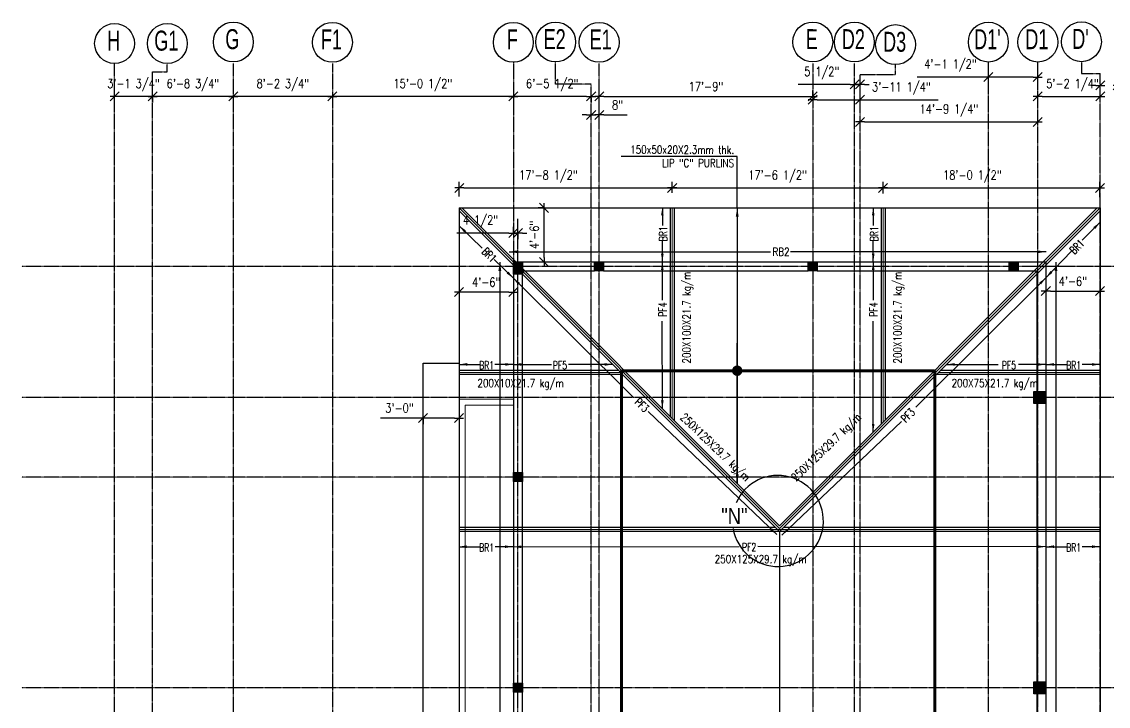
# Model space of a CAD drawing. Extents: x -95606 to 113309, y -42160 to -940.
# Drawn here: x 111126 to 112210, y -25866 to -25184 of the extents above; entities that cross this region are included whole.
import ezdxf
from ezdxf.enums import TextEntityAlignment as Align

# ---------------------------------------------------------------- set-up
doc = ezdxf.new("R2010")
doc.units = 0
doc.header["$LTSCALE"] = 0.02
doc.header["$MEASUREMENT"] = 0
doc.header["$PDMODE"] = 3
doc.header["$PDSIZE"] = -2
doc.linetypes.add('CENTER', pattern=[50.8, 31.75, -6.35, 6.35, -6.35])
doc.layers.get('0').update_dxf_attribs({"linetype": 'CONTINUOUS'})
doc.layers.get('DEFPOINTS').update_dxf_attribs({"linetype": 'CONTINUOUS'})
for name, color, linetype in [('A-2TEXT', 4, 'CONTINUOUS'), ('A-DIM', 1, 'CONTINUOUS'), ('BEAM TEX1', 3, 'CONTINUOUS'), ('COL 1', 5, 'CONTINUOUS'), ('DIM', 7, 'CONTINUOUS'), ('dimentions', 8, 'CONTINUOUS'), ('EXLINE', 33, 'CONTINUOUS'), ('GRID', 8, 'CENTER'), ('h', 3, 'CONTINUOUS'), ('S-SLB', 3, 'CONTINUOUS'), ('S-TXT', 2, 'CONTINUOUS'), ('TEX', 2, 'CONTINUOUS'), ('TEXT-2', 3, 'CONTINUOUS'), ('TEXT2', 3, 'CONTINUOUS')]:
    doc.layers.add(name, color=color, linetype=linetype)
for name, color, linetype, lineweight in [('GRID NAME', 31, 'CONTINUOUS', 30), ('HACH', 8, 'CONTINUOUS', 9), ('Hatch', 252, 'CONTINUOUS', 9), ('HATCH 2', 253, 'CONTINUOUS', 5), ('STAIR CASE', 152, 'CONTINUOUS', 20)]:
    doc.layers.add(name, color=color, linetype=linetype, lineweight=lineweight)
doc.styles.add('ROMANS', font='romans.shx', dxfattribs={"width": 0.8})
doc.styles.add('STYLE2', font='arial.ttf', dxfattribs={"width": 0.8})
doc.styles.add('style5', font='romans.shx', dxfattribs={"width": 0.7, "height": 8})
doc.styles.add('style6', font='romans.shx', dxfattribs={"height": 8})
doc.styles.add('T25-500', font='romans.shx', dxfattribs={"height": 125})
doc.styles.add('yy', font='romans.shx', dxfattribs={"width": 0.8, "height": 7.5})
doc.dimstyles.new('TEXT-18', dxfattribs={"dimtxt": 8, "dimasz": 9, "dimexe": 6, "dimexo": 6, "dimgap": 3.125, "dimtad": 1, "dimdec": 1, "dimrnd": 0.5, "dimzin": 1, "dimdsep": 46, "dimlunit": 4, "dimtxsty": 'style6', "dimblk": 'OBLIQUE', "dimcen": 72.09, "dimclrd": 1, "dimclre": 1, "dimclrt": 4, "dimadec": 0, "dimazin": 0, "dimtfac": 1, "dimtdec": 1, "dimtofl": 0, "dimtmove": 0, "dimatfit": 3, "dimfxl": 1, "dimfrac": 2, "dimtolj": 1, "dimtzin": 0, "dimlwd": -1, "dimarcsym": 0})
doc.dimstyles.new('TK96', dxfattribs={"dimscale": 96, "dimtxt": 0.09375, "dimasz": 0.046875, "dimexe": 0.0625, "dimexo": 0.015625, "dimgap": 0.046875, "dimtad": 1, "dimzin": 11, "dimdsep": 46, "dimlunit": 4, "dimtxsty": 'ROMANS', "dimblk1": 'TK1', "dimblk2": 'TK1', "dimsah": 1, "dimcen": 0.09375, "dimclrd": 1, "dimclre": 1, "dimclrt": 2, "dimadec": 0, "dimazin": 0, "dimtfac": 1, "dimtofl": 0, "dimtmove": 0, "dimatfit": 3, "dimldrblk": 'TK1', "dimfxl": 1, "dimfrac": 2, "dimtolj": 1, "dimtzin": 9, "dimarcsym": 0})

# ---------------------------------------------------------------- blocks, each defined once
blk = doc.blocks.new('GRID')
at = {"color": 1, "linetype": 'Continuous'}
blk.add_circle((0, 0), 19.9, dxfattribs=at)
at = {"layer": 'A-2TEXT', "linetype": 'Continuous', "style": 'STYLE2', "width": 0.65}
blk.add_attdef('A', text='', height=19.9, rotation=359.9735, dxfattribs=at).set_placement((-1, -7.1), align=Align.CENTER)
blk = doc.blocks.new('TK1')
at = {"color": 4, "linetype": 'Continuous'}
blk.add_line((-1, -1), (1, 1), dxfattribs=at)
at = {"color": 1, "linetype": 'ByBlock'}
blk.add_line((-1, 0), (1, 0), dxfattribs=at)
blk = doc.blocks.new('*D361')
at = {"layer": 'DEFPOINTS', "color": 0, "lineweight": -2, "transparency": 16777216}
for p in [(111218.7, -25258.5), (111218.7, -25258.5), (111256.6, -25258.5)]:
    blk.add_point(p, dxfattribs=at)
at = {"layer": 'dimentions', "color": 1, "linetype": 'Continuous', "lineweight": -2, "transparency": 16777216}
for p, q in [((111218.7, -25257), (111218.7, -25252.5)), ((111256.6, -25257), (111256.6, -25252.5)), ((111252.1, -25258.5), (111223.2, -25258.5))]:
    blk.add_line(p, q, dxfattribs=at)
at = {"layer": 'dimentions', "color": 1, "lineweight": -2, "transparency": 16777216, "xscale": 4.5, "yscale": 4.5, "zscale": 4.5, "rotation": 180}
blk.add_blockref('TK1', (111218.7, -25258.5), dxfattribs=at)
at = {"layer": 'dimentions', "color": 1, "lineweight": -2, "transparency": 16777216, "xscale": 4.5, "yscale": 4.5, "zscale": 4.5}
blk.add_blockref('TK1', (111256.6, -25258.5), dxfattribs=at)
at = {"layer": 'dimentions', "color": 2, "transparency": 16777216, "insert": (111237.6, -25247.2), "char_height": 9, "attachment_point": 5, "style": 'ROMANS'}
blk.add_mtext('\\A1;3\'-1 3/4"', dxfattribs=at)
blk = doc.blocks.new('*D362')
at = {"layer": 'DEFPOINTS', "color": 0, "lineweight": -2, "transparency": 16777216}
for p in [(111256.6, -25258.5), (111256.6, -25258.5), (111337.2, -25258.5)]:
    blk.add_point(p, dxfattribs=at)
at = {"layer": 'dimentions', "color": 1, "linetype": 'Continuous', "lineweight": -2, "transparency": 16777216}
for p, q in [((111256.6, -25260), (111256.6, -25264.5)), ((111332.7, -25258.5), (111261.1, -25258.5)), ((111337.2, -25260), (111337.2, -25264.5))]:
    blk.add_line(p, q, dxfattribs=at)
at = {"layer": 'dimentions', "color": 1, "lineweight": -2, "transparency": 16777216, "xscale": 4.5, "yscale": 4.5, "zscale": 4.5, "rotation": 180}
blk.add_blockref('TK1', (111256.6, -25258.5), dxfattribs=at)
at = {"layer": 'dimentions', "color": 1, "lineweight": -2, "transparency": 16777216, "xscale": 4.5, "yscale": 4.5, "zscale": 4.5}
blk.add_blockref('TK1', (111337.2, -25258.5), dxfattribs=at)
at = {"layer": 'dimentions', "color": 2, "transparency": 16777216, "insert": (111296.9, -25247.2), "char_height": 9, "attachment_point": 5, "style": 'ROMANS'}
blk.add_mtext('\\A1;6\'-8 3/4"', dxfattribs=at)
blk = doc.blocks.new('*D363')
at = {"layer": 'DEFPOINTS', "color": 0, "lineweight": -2, "transparency": 16777216}
for p in [(111337.2, -25258.5), (111337.2, -25258.5), (111436.1, -25258.5)]:
    blk.add_point(p, dxfattribs=at)
at = {"layer": 'dimentions', "color": 1, "linetype": 'Continuous', "lineweight": -2, "transparency": 16777216}
for p, q in [((111337.2, -25260), (111337.2, -25264.5)), ((111431.6, -25258.5), (111341.7, -25258.5)), ((111436.1, -25260), (111436.1, -25264.5))]:
    blk.add_line(p, q, dxfattribs=at)
at = {"layer": 'dimentions', "color": 1, "lineweight": -2, "transparency": 16777216, "xscale": 4.5, "yscale": 4.5, "zscale": 4.5, "rotation": 180}
blk.add_blockref('TK1', (111337.2, -25258.5), dxfattribs=at)
at = {"layer": 'dimentions', "color": 1, "lineweight": -2, "transparency": 16777216, "xscale": 4.5, "yscale": 4.5, "zscale": 4.5}
blk.add_blockref('TK1', (111436.1, -25258.5), dxfattribs=at)
at = {"layer": 'dimentions', "color": 2, "transparency": 16777216, "insert": (111386.6, -25247.2), "char_height": 9, "attachment_point": 5, "style": 'ROMANS'}
blk.add_mtext('\\A1;8\'-2 3/4"', dxfattribs=at)
blk = doc.blocks.new('*D364')
at = {"layer": 'DEFPOINTS', "color": 0, "lineweight": -2, "transparency": 16777216}
for p in [(111436.1, -25258.5), (111436.1, -25258.5), (111616.6, -25258.5)]:
    blk.add_point(p, dxfattribs=at)
at = {"layer": 'dimentions', "color": 1, "linetype": 'Continuous', "lineweight": -2, "transparency": 16777216}
for p, q in [((111436.1, -25260), (111436.1, -25264.5)), ((111612.1, -25258.5), (111440.6, -25258.5)), ((111616.6, -25260), (111616.6, -25264.5))]:
    blk.add_line(p, q, dxfattribs=at)
at = {"layer": 'dimentions', "color": 1, "lineweight": -2, "transparency": 16777216, "xscale": 4.5, "yscale": 4.5, "zscale": 4.5, "rotation": 180}
blk.add_blockref('TK1', (111436.1, -25258.5), dxfattribs=at)
at = {"layer": 'dimentions', "color": 1, "lineweight": -2, "transparency": 16777216, "xscale": 4.5, "yscale": 4.5, "zscale": 4.5}
blk.add_blockref('TK1', (111616.6, -25258.5), dxfattribs=at)
at = {"layer": 'dimentions', "color": 2, "transparency": 16777216, "insert": (111526.3, -25247.2), "char_height": 9, "attachment_point": 5, "style": 'ROMANS'}
blk.add_mtext('\\A1;15\'-0 1/2"', dxfattribs=at)
blk = doc.blocks.new('*D365')
at = {"layer": 'DEFPOINTS', "color": 0, "lineweight": -2, "transparency": 16777216}
for p in [(111616.6, -25258.5), (111616.6, -25258.5), (111694.2, -25258.5)]:
    blk.add_point(p, dxfattribs=at)
at = {"layer": 'dimentions', "color": 1, "linetype": 'Continuous', "lineweight": -2, "transparency": 16777216}
for p, q in [((111616.6, -25260), (111616.6, -25264.5)), ((111689.7, -25258.5), (111621.1, -25258.5)), ((111694.2, -25260), (111694.2, -25264.5))]:
    blk.add_line(p, q, dxfattribs=at)
at = {"layer": 'dimentions', "color": 1, "lineweight": -2, "transparency": 16777216, "xscale": 4.5, "yscale": 4.5, "zscale": 4.5, "rotation": 180}
blk.add_blockref('TK1', (111616.6, -25258.5), dxfattribs=at)
at = {"layer": 'dimentions', "color": 1, "lineweight": -2, "transparency": 16777216, "xscale": 4.5, "yscale": 4.5, "zscale": 4.5}
blk.add_blockref('TK1', (111694.2, -25258.5), dxfattribs=at)
at = {"layer": 'dimentions', "color": 2, "transparency": 16777216, "insert": (111655.4, -25247.2), "char_height": 9, "attachment_point": 5, "style": 'ROMANS'}
blk.add_mtext('\\A1;6\'-5 1/2"', dxfattribs=at)
blk = doc.blocks.new('*D366')
at = {"layer": 'DEFPOINTS', "color": 0, "lineweight": -2, "transparency": 16777216}
for p in [(111702.2, -25258.5), (111915.3, -25258.5), (111915.3, -25258.5)]:
    blk.add_point(p, dxfattribs=at)
at = {"layer": 'dimentions', "color": 1, "linetype": 'Continuous', "lineweight": -2, "transparency": 16777216}
for p, q in [((111702.2, -25257), (111702.2, -25252.5)), ((111915.3, -25257), (111915.3, -25252.5)), ((111706.7, -25258.5), (111910.8, -25258.5))]:
    blk.add_line(p, q, dxfattribs=at)
at = {"layer": 'dimentions', "color": 1, "lineweight": -2, "transparency": 16777216, "xscale": 4.5, "yscale": 4.5, "zscale": 4.5, "rotation": 180}
blk.add_blockref('TK1', (111702.2, -25258.5), dxfattribs=at)
at = {"layer": 'dimentions', "color": 1, "lineweight": -2, "transparency": 16777216, "xscale": 4.5, "yscale": 4.5, "zscale": 4.5}
blk.add_blockref('TK1', (111915.3, -25258.5), dxfattribs=at)
at = {"layer": 'dimentions', "color": 2, "transparency": 16777216, "insert": (111808.7, -25248.7), "char_height": 9, "attachment_point": 5, "style": 'ROMANS'}
blk.add_mtext('\\A1;17\'-9"', dxfattribs=at)
blk = doc.blocks.new('*D367')
at = {"layer": 'DEFPOINTS', "color": 0, "lineweight": -2, "transparency": 16777216}
for p in [(111915.3, -25261.8), (111962.5, -25261.8), (111962.5, -25261.8)]:
    blk.add_point(p, dxfattribs=at)
at = {"layer": 'dimentions', "color": 1, "linetype": 'Continuous', "lineweight": -2, "transparency": 16777216}
for p, q in [((111915.3, -25260.3), (111915.3, -25255.8)), ((111962.5, -25260.3), (111962.5, -25255.8)), ((111919.8, -25261.8), (111958, -25261.8)), ((111962.5, -25261.8), (112040.4, -25261.8))]:
    blk.add_line(p, q, dxfattribs=at)
at = {"layer": 'dimentions', "color": 1, "lineweight": -2, "transparency": 16777216, "xscale": 4.5, "yscale": 4.5, "zscale": 4.5, "rotation": 180}
blk.add_blockref('TK1', (111915.3, -25261.8), dxfattribs=at)
at = {"layer": 'dimentions', "color": 1, "lineweight": -2, "transparency": 16777216, "xscale": 4.5, "yscale": 4.5, "zscale": 4.5}
blk.add_blockref('TK1', (111962.5, -25261.8), dxfattribs=at)
at = {"layer": 'dimentions', "color": 2, "transparency": 16777216, "insert": (112003.7, -25250.5), "char_height": 9, "attachment_point": 5, "style": 'ROMANS'}
blk.add_mtext('\\A1;3\'-11 1/4"', dxfattribs=at)
blk = doc.blocks.new('*D368')
at = {"layer": 'DEFPOINTS', "color": 0, "lineweight": -2, "transparency": 16777216}
for p in [(111962.5, -25283.9), (112139.8, -25283.9), (112139.8, -25283.9)]:
    blk.add_point(p, dxfattribs=at)
at = {"layer": 'dimentions', "color": 1, "linetype": 'Continuous', "lineweight": -2, "transparency": 16777216}
for p, q in [((111962.5, -25282.4), (111962.5, -25277.9)), ((112139.8, -25282.4), (112139.8, -25277.9)), ((111967, -25283.9), (112135.3, -25283.9))]:
    blk.add_line(p, q, dxfattribs=at)
at = {"layer": 'dimentions', "color": 1, "lineweight": -2, "transparency": 16777216, "xscale": 4.5, "yscale": 4.5, "zscale": 4.5, "rotation": 180}
blk.add_blockref('TK1', (111962.5, -25283.9), dxfattribs=at)
at = {"layer": 'dimentions', "color": 1, "lineweight": -2, "transparency": 16777216, "xscale": 4.5, "yscale": 4.5, "zscale": 4.5}
blk.add_blockref('TK1', (112139.8, -25283.9), dxfattribs=at)
at = {"layer": 'dimentions', "color": 2, "transparency": 16777216, "insert": (112051.1, -25272.5), "char_height": 9, "attachment_point": 5, "style": 'ROMANS'}
blk.add_mtext('\\A1;14\'-9 1/4"', dxfattribs=at)
blk = doc.blocks.new('*D369')
at = {"layer": 'DEFPOINTS', "color": 0, "lineweight": -2, "transparency": 16777216}
for p in [(112139.8, -25258.5), (112202.1, -25258.5), (112202.1, -25258.5)]:
    blk.add_point(p, dxfattribs=at)
at = {"layer": 'dimentions', "color": 1, "linetype": 'Continuous', "lineweight": -2, "transparency": 16777216}
for p, q in [((112139.8, -25257), (112139.8, -25252.5)), ((112202.1, -25257), (112202.1, -25252.5)), ((112144.3, -25258.5), (112197.6, -25258.5))]:
    blk.add_line(p, q, dxfattribs=at)
at = {"layer": 'dimentions', "color": 1, "lineweight": -2, "transparency": 16777216, "xscale": 4.5, "yscale": 4.5, "zscale": 4.5, "rotation": 180}
blk.add_blockref('TK1', (112139.8, -25258.5), dxfattribs=at)
at = {"layer": 'dimentions', "color": 1, "lineweight": -2, "transparency": 16777216, "xscale": 4.5, "yscale": 4.5, "zscale": 4.5}
blk.add_blockref('TK1', (112202.1, -25258.5), dxfattribs=at)
at = {"layer": 'dimentions', "color": 2, "transparency": 16777216, "insert": (112174.4, -25247.2), "char_height": 9, "attachment_point": 5, "style": 'ROMANS'}
blk.add_mtext('\\A1;5\'-2 1/4"', dxfattribs=at)
blk = doc.blocks.new('*D370')
at = {"layer": 'DEFPOINTS', "color": 0, "lineweight": -2, "transparency": 16777216}
for p in [(112202.1, -25247.6), (112219.6, -25247.6), (112219.6, -25247.6)]:
    blk.add_point(p, dxfattribs=at)
at = {"layer": 'dimentions', "color": 1, "linetype": 'Continuous', "lineweight": -2, "transparency": 16777216}
for p, q in [((112202.1, -25246.1), (112202.1, -25241.6)), ((112219.6, -25246.1), (112219.6, -25241.6)), ((112197.6, -25247.6), (112193.1, -25247.6)), ((112224.1, -25247.6), (112294.1, -25247.6))]:
    blk.add_line(p, q, dxfattribs=at)
at = {"layer": 'dimentions', "color": 1, "lineweight": -2, "transparency": 16777216, "xscale": 4.5, "yscale": 4.5, "zscale": 4.5}
blk.add_blockref('TK1', (112202.1, -25247.6), dxfattribs=at)
at = {"layer": 'dimentions', "color": 1, "lineweight": -2, "transparency": 16777216, "xscale": 4.5, "yscale": 4.5, "zscale": 4.5, "rotation": 180}
blk.add_blockref('TK1', (112219.6, -25247.6), dxfattribs=at)
at = {"layer": 'dimentions', "color": 2, "transparency": 16777216, "insert": (112261.4, -25236.2), "char_height": 9, "attachment_point": 5, "style": 'ROMANS'}
blk.add_mtext('\\A1;1\'-5 1/2"', dxfattribs=at)
blk = doc.blocks.new('*D376')
at = {"layer": 'DEFPOINTS', "color": 0, "lineweight": -2, "transparency": 16777216}
for p in [(111957, -25254.8), (111962.5, -25246.5), (111962.5, -25254.8)]:
    blk.add_point(p, dxfattribs=at)
at = {"layer": 'dimentions', "color": 1, "linetype": 'Continuous', "lineweight": -2, "transparency": 16777216}
for p, q in [((111957, -25253.3), (111957, -25240.5)), ((111962.5, -25253.3), (111962.5, -25240.5)), ((111952.5, -25246.5), (111900.6, -25246.5)), ((111967, -25246.5), (111971.5, -25246.5))]:
    blk.add_line(p, q, dxfattribs=at)
at = {"layer": 'dimentions', "color": 1, "lineweight": -2, "transparency": 16777216, "xscale": 4.5, "yscale": 4.5, "zscale": 4.5}
blk.add_blockref('TK1', (111957, -25246.5), dxfattribs=at)
at = {"layer": 'dimentions', "color": 1, "lineweight": -2, "transparency": 16777216, "xscale": 4.5, "yscale": 4.5, "zscale": 4.5, "rotation": 180}
blk.add_blockref('TK1', (111962.5, -25246.5), dxfattribs=at)
at = {"layer": 'dimentions', "color": 2, "transparency": 16777216, "insert": (111924.3, -25235.2), "char_height": 9, "attachment_point": 5, "style": 'ROMANS'}
blk.add_mtext('\\A1;5 1/2"', dxfattribs=at)
blk = doc.blocks.new('*D382')
at = {"layer": 'DEFPOINTS', "color": 0, "lineweight": -2, "transparency": 16777216}
for p in [(112090.5, -25244.9), (112139.8, -25239.2), (112139.8, -25244.9)]:
    blk.add_point(p, dxfattribs=at)
at = {"layer": 'dimentions', "color": 1, "linetype": 'Continuous', "lineweight": -2, "transparency": 16777216}
for p, q in [((112090.5, -25243.4), (112090.5, -25233.2)), ((112139.8, -25243.4), (112139.8, -25233.2)), ((112090.5, -25239.2), (112019.4, -25239.2)), ((112135.3, -25239.2), (112095, -25239.2))]:
    blk.add_line(p, q, dxfattribs=at)
at = {"layer": 'dimentions', "color": 1, "lineweight": -2, "transparency": 16777216, "xscale": 4.5, "yscale": 4.5, "zscale": 4.5, "rotation": 180}
blk.add_blockref('TK1', (112090.5, -25239.2), dxfattribs=at)
at = {"layer": 'dimentions', "color": 1, "lineweight": -2, "transparency": 16777216, "xscale": 4.5, "yscale": 4.5, "zscale": 4.5}
blk.add_blockref('TK1', (112139.8, -25239.2), dxfattribs=at)
at = {"layer": 'dimentions', "color": 2, "transparency": 16777216, "insert": (112052.7, -25227.8), "char_height": 9, "attachment_point": 5, "style": 'ROMANS'}
blk.add_mtext('\\A1;4\'-1 1/2"', dxfattribs=at)
blk = doc.blocks.new('_Oblique')
at = {"color": 0, "linetype": 'ByBlock', "lineweight": -2}
blk.add_line((-0.5, -0.5), (0.5, 0.5), dxfattribs=at)
blk = doc.blocks.new('*D407')
at = {"layer": 'DEFPOINTS', "color": 0, "lineweight": -2, "transparency": 16777216}
for p in [(111775, -25349.8), (111562.6, -25359.8), (111775, -25356.2)]:
    blk.add_point(p, dxfattribs=at)
at = {"layer": 'S-TXT', "color": 1, "lineweight": -2, "transparency": 16777216}
for p, q in [((111562.6, -25358.3), (111562.6, -25343.8)), ((111567.1, -25349.8), (111770.5, -25349.8)), ((111775, -25354.7), (111775, -25343.8))]:
    blk.add_line(p, q, dxfattribs=at)
at = {"layer": 'S-TXT', "color": 1, "lineweight": -2, "transparency": 16777216, "xscale": 4.5, "yscale": 4.5, "zscale": 4.5, "rotation": 180}
blk.add_blockref('TK1', (111562.6, -25349.8), dxfattribs=at)
at = {"layer": 'S-TXT', "color": 1, "lineweight": -2, "transparency": 16777216, "xscale": 4.5, "yscale": 4.5, "zscale": 4.5}
blk.add_blockref('TK1', (111775, -25349.8), dxfattribs=at)
at = {"layer": 'S-TXT', "color": 2, "transparency": 16777216, "insert": (111651.6, -25338.4), "char_height": 9, "attachment_point": 5, "style": 'ROMANS'}
blk.add_mtext('\\A1;17\'-8 1/2"', dxfattribs=at)
blk = doc.blocks.new('*D408')
at = {"layer": 'DEFPOINTS', "color": 0, "lineweight": -2, "transparency": 16777216}
for p in [(111985.4, -25349.8), (111775, -25356.2), (111985.4, -25356.9)]:
    blk.add_point(p, dxfattribs=at)
at = {"layer": 'S-TXT', "color": 1, "lineweight": -2, "transparency": 16777216}
for p, q in [((111775, -25354.7), (111775, -25343.8)), ((111779.5, -25349.8), (111980.9, -25349.8)), ((111985.4, -25355.4), (111985.4, -25343.8))]:
    blk.add_line(p, q, dxfattribs=at)
at = {"layer": 'S-TXT', "color": 1, "lineweight": -2, "transparency": 16777216, "xscale": 4.5, "yscale": 4.5, "zscale": 4.5, "rotation": 180}
blk.add_blockref('TK1', (111775, -25349.8), dxfattribs=at)
at = {"layer": 'S-TXT', "color": 1, "lineweight": -2, "transparency": 16777216, "xscale": 4.5, "yscale": 4.5, "zscale": 4.5}
blk.add_blockref('TK1', (111985.4, -25349.8), dxfattribs=at)
at = {"layer": 'S-TXT', "color": 2, "transparency": 16777216, "insert": (111880.2, -25338.4), "char_height": 9, "attachment_point": 5, "style": 'ROMANS'}
blk.add_mtext('\\A1;17\'-6 1/2"', dxfattribs=at)
blk = doc.blocks.new('*D409')
at = {"layer": 'DEFPOINTS', "color": 0, "lineweight": -2, "transparency": 16777216}
for p in [(112201.8, -25349.8), (111985.4, -25356.9), (112201.8, -25360.5)]:
    blk.add_point(p, dxfattribs=at)
at = {"layer": 'S-TXT', "color": 1, "lineweight": -2, "transparency": 16777216}
for p, q in [((111985.4, -25355.4), (111985.4, -25343.8)), ((111989.9, -25349.8), (112197.3, -25349.8)), ((112201.8, -25359), (112201.8, -25343.8))]:
    blk.add_line(p, q, dxfattribs=at)
at = {"layer": 'S-TXT', "color": 1, "lineweight": -2, "transparency": 16777216, "xscale": 4.5, "yscale": 4.5, "zscale": 4.5, "rotation": 180}
blk.add_blockref('TK1', (111985.4, -25349.8), dxfattribs=at)
at = {"layer": 'S-TXT', "color": 1, "lineweight": -2, "transparency": 16777216, "xscale": 4.5, "yscale": 4.5, "zscale": 4.5}
blk.add_blockref('TK1', (112201.8, -25349.8), dxfattribs=at)
at = {"layer": 'S-TXT', "color": 2, "transparency": 16777216, "insert": (112074.5, -25338.4), "char_height": 9, "attachment_point": 5, "style": 'ROMANS'}
blk.add_mtext('\\A1;18\'-0 1/2"', dxfattribs=at)
blk = doc.blocks.new('*D410')
at = {"layer": 'DEFPOINTS', "color": 0, "lineweight": -2, "transparency": 16777216}
for p in [(111526.5, -25576.4), (111526.5, -25579.1), (111562.5, -25576.4)]:
    blk.add_point(p, dxfattribs=at)
at = {"layer": 'S-TXT', "color": 1, "lineweight": -2, "transparency": 16777216}
for p, q in [((111526.5, -25579.1), (111483.9, -25579.1)), ((111526.5, -25577.9), (111526.5, -25585.1)), ((111558, -25579.1), (111531, -25579.1)), ((111562.5, -25577.9), (111562.5, -25585.1))]:
    blk.add_line(p, q, dxfattribs=at)
at = {"layer": 'S-TXT', "color": 1, "lineweight": -2, "transparency": 16777216, "xscale": 4.5, "yscale": 4.5, "zscale": 4.5, "rotation": 180}
blk.add_blockref('TK1', (111526.5, -25579.1), dxfattribs=at)
at = {"layer": 'S-TXT', "color": 1, "lineweight": -2, "transparency": 16777216, "xscale": 4.5, "yscale": 4.5, "zscale": 4.5}
blk.add_blockref('TK1', (111562.5, -25579.1), dxfattribs=at)
at = {"layer": 'S-TXT', "color": 2, "transparency": 16777216, "insert": (111503, -25569.2), "char_height": 9, "attachment_point": 5, "style": 'ROMANS'}
blk.add_mtext('\\A1;3\'-0"', dxfattribs=at)
blk = doc.blocks.new('*D415')
at = {"layer": 'DEFPOINTS', "color": 0, "lineweight": -2, "transparency": 16777216}
for p in [(111647.3, -25369.6), (111647.3, -25369.6), (111647.3, -25423.6)]:
    blk.add_point(p, dxfattribs=at)
at = {"layer": 'S-TXT', "color": 1, "lineweight": -2, "transparency": 16777216}
for p, q in [((111647.3, -25369.6), (111641.3, -25369.6)), ((111647.3, -25419.1), (111647.3, -25374.1)), ((111647.3, -25423.6), (111641.3, -25423.6))]:
    blk.add_line(p, q, dxfattribs=at)
at = {"layer": 'S-TXT', "color": 1, "lineweight": -2, "transparency": 16777216, "xscale": 4.5, "yscale": 4.5, "zscale": 4.5}
for p, rotation in [((111647.3, -25369.6), 90), ((111647.3, -25423.6), 270)]:
    blk.add_blockref('TK1', p, dxfattribs=dict(at, rotation=rotation))
at = {"layer": 'S-TXT', "color": 2, "transparency": 16777216, "insert": (111637.5, -25396.6), "char_height": 9, "attachment_point": 5, "rotation": 90, "style": 'ROMANS'}
blk.add_mtext('\\A1;4\'-6"', dxfattribs=at)
blk = doc.blocks.new('*D416')
at = {"layer": 'DEFPOINTS', "color": 0, "lineweight": -2, "transparency": 16777216}
for p in [(111616.6, -25447.5), (111562.5, -25452.1), (111562.5, -25453.5)]:
    blk.add_point(p, dxfattribs=at)
at = {"layer": 'S-TXT', "color": 1, "lineweight": -2, "transparency": 16777216}
for p, q in [((111616.6, -25449), (111616.6, -25459.5)), ((111562.5, -25453.5), (111562.5, -25459.5)), ((111612.1, -25453.5), (111567, -25453.5))]:
    blk.add_line(p, q, dxfattribs=at)
at = {"layer": 'S-TXT', "color": 1, "lineweight": -2, "transparency": 16777216, "xscale": 4.5, "yscale": 4.5, "zscale": 4.5, "rotation": 180}
blk.add_blockref('TK1', (111562.5, -25453.5), dxfattribs=at)
at = {"layer": 'S-TXT', "color": 1, "lineweight": -2, "transparency": 16777216, "xscale": 4.5, "yscale": 4.5, "zscale": 4.5}
blk.add_blockref('TK1', (111616.6, -25453.5), dxfattribs=at)
at = {"layer": 'S-TXT', "color": 2, "transparency": 16777216, "insert": (111589.5, -25443.7), "char_height": 9, "attachment_point": 5, "style": 'ROMANS'}
blk.add_mtext('\\A1;4\'-6"', dxfattribs=at)
blk = doc.blocks.new('*D417')
at = {"layer": 'DEFPOINTS', "color": 0, "lineweight": -2, "transparency": 16777216}
for p in [(112147.8, -25446), (112201.8, -25446), (112201.8, -25452.6)]:
    blk.add_point(p, dxfattribs=at)
at = {"layer": 'S-TXT', "color": 1, "lineweight": -2, "transparency": 16777216}
for p, q in [((112147.8, -25447.5), (112147.8, -25458.6)), ((112201.8, -25447.5), (112201.8, -25458.6)), ((112152.3, -25452.6), (112197.3, -25452.6))]:
    blk.add_line(p, q, dxfattribs=at)
at = {"layer": 'S-TXT', "color": 1, "lineweight": -2, "transparency": 16777216, "xscale": 4.5, "yscale": 4.5, "zscale": 4.5, "rotation": 180}
blk.add_blockref('TK1', (112147.8, -25452.6), dxfattribs=at)
at = {"layer": 'S-TXT', "color": 1, "lineweight": -2, "transparency": 16777216, "xscale": 4.5, "yscale": 4.5, "zscale": 4.5}
blk.add_blockref('TK1', (112201.8, -25452.6), dxfattribs=at)
at = {"layer": 'S-TXT', "color": 2, "transparency": 16777216, "insert": (112174.8, -25442.8), "char_height": 9, "attachment_point": 5, "style": 'ROMANS'}
blk.add_mtext('\\A1;4\'-6"', dxfattribs=at)
blk = doc.blocks.new('*D418')
at = {"layer": 'DEFPOINTS', "color": 0, "lineweight": -2, "transparency": 16777216}
for p in [(111702.2, -25277), (111694.2, -25278.4), (111702.2, -25278.4)]:
    blk.add_point(p, dxfattribs=at)
at = {"layer": 'dimentions', "color": 1, "linetype": 'Continuous', "lineweight": -2, "transparency": 16777216}
for p, q in [((111689.7, -25277), (111685.2, -25277)), ((111694.2, -25276.9), (111694.2, -25271)), ((111702.2, -25276.9), (111702.2, -25271)), ((111706.7, -25277), (111730.1, -25277))]:
    blk.add_line(p, q, dxfattribs=at)
at = {"layer": 'dimentions', "color": 1, "lineweight": -2, "transparency": 16777216, "xscale": 4.5, "yscale": 4.5, "zscale": 4.5}
blk.add_blockref('TK1', (111694.2, -25277), dxfattribs=at)
at = {"layer": 'dimentions', "color": 1, "lineweight": -2, "transparency": 16777216, "xscale": 4.5, "yscale": 4.5, "zscale": 4.5, "rotation": 180}
blk.add_blockref('TK1', (111702.2, -25277), dxfattribs=at)
at = {"layer": 'dimentions', "color": 2, "transparency": 16777216, "insert": (111720.6, -25267.1), "char_height": 9, "attachment_point": 5, "style": 'ROMANS'}
blk.add_mtext('\\A1;8"', dxfattribs=at)
blk = doc.blocks.new('*D419')
at = {"layer": 'DEFPOINTS', "color": 0, "lineweight": -2, "transparency": 16777216}
for p in [(111616.6, -25394.7), (111616.6, -25394.7), (111621.1, -25394.7)]:
    blk.add_point(p, dxfattribs=at)
at = {"layer": 'S-TXT', "color": 1, "lineweight": -2, "transparency": 16777216}
for p, q in [((111612.1, -25394.7), (111560.2, -25394.7)), ((111616.6, -25394.7), (111616.6, -25388.7)), ((111621.1, -25394.7), (111621.1, -25400.7)), ((111625.6, -25394.7), (111630.1, -25394.7))]:
    blk.add_line(p, q, dxfattribs=at)
at = {"layer": 'S-TXT', "color": 1, "lineweight": -2, "transparency": 16777216, "xscale": 4.5, "yscale": 4.5, "zscale": 4.5}
blk.add_blockref('TK1', (111616.6, -25394.7), dxfattribs=at)
at = {"layer": 'S-TXT', "color": 1, "lineweight": -2, "transparency": 16777216, "xscale": 4.5, "yscale": 4.5, "zscale": 4.5, "rotation": 180}
blk.add_blockref('TK1', (111621.1, -25394.7), dxfattribs=at)
at = {"layer": 'S-TXT', "color": 2, "transparency": 16777216, "insert": (111583.9, -25383.3), "char_height": 9, "attachment_point": 5, "style": 'ROMANS'}
blk.add_mtext('\\A1;4 1/2"', dxfattribs=at)

msp = doc.modelspace()

# ---------------------------------------------------------------- hatches: boundary and pattern name
at = {"layer": 'Hatch'}
h = msp.add_hatch(color=254, dxfattribs=at)
h.set_gradient(color1=(192, 192, 192), color2=(192, 192, 192), tint=1)
h.paths.add_polyline_path([(111616.563, -25435.55), (111616.561, -25423.55), (111625.561, -25423.55), (111625.561, -25435.55)])
h = msp.add_hatch(color=254, dxfattribs=at)
h.set_gradient(color1=(192, 192, 192), color2=(192, 192, 192), tint=1)
h.paths.add_polyline_path([(111697.66, -25423.551), (111706.66, -25423.551), (111706.66, -25432.551), (111697.66, -25432.551)])
h = msp.add_hatch(color=254, dxfattribs=at)
h.set_gradient(color1=(192, 192, 192), color2=(192, 192, 192), tint=1)
h.paths.add_polyline_path([(111910.761, -25423.555), (111919.761, -25423.555), (111919.761, -25432.555), (111910.761, -25432.555)])
h = msp.add_hatch(color=254, dxfattribs=at)
h.set_gradient(color1=(192, 192, 192), color2=(192, 192, 192), tint=1)
h.paths.add_polyline_path([(112111.328, -25423.551), (112120.328, -25423.551), (112120.328, -25432.551), (112111.328, -25432.551)])
h = msp.add_hatch(color=254, dxfattribs=at)
h.set_gradient(color1=(192, 192, 192), color2=(192, 192, 192), tint=1)
h.paths.add_polyline_path([(112135.841, -25552.551), (112147.841, -25552.551), (112147.841, -25564.551), (112135.841, -25564.551)])
h = msp.add_hatch(color=254, dxfattribs=at)
h.set_gradient(color1=(192, 192, 192), color2=(192, 192, 192), tint=1)
h.paths.add_polyline_path([(111616.562, -25633.551), (111625.562, -25633.551), (111625.562, -25642.551), (111616.562, -25642.551)])
h = msp.add_hatch(color=254, dxfattribs=at)
h.set_gradient(color1=(192, 192, 192), color2=(192, 192, 192), tint=1)
h.paths.add_polyline_path([(111616.562, -25843.551), (111625.562, -25843.551), (111625.562, -25852.551), (111616.562, -25852.551)])
h = msp.add_hatch(color=254, dxfattribs=at)
h.set_gradient(color1=(192, 192, 192), color2=(192, 192, 192), tint=1)
h.paths.add_polyline_path([(112135.841, -25842.051), (112147.841, -25842.051), (112147.841, -25854.051), (112135.841, -25854.051)])

# ---------------------------------------------------------------- linework, layer by layer
at = {"layer": 'A-DIM', "color": 4, "ltscale": 2}
msp.add_arc((111880.523, -25681.695), 45.374, 189.588827, 156.526241, dxfattribs=at)
at = {"layer": 'BEAM TEX1', "color": 4, "const_width": 3}
for points in [[(111724.413, -25531.736), (111724.388, -27051.73)], [(111724.655, -25531.979), (111724.655, -25531.979), (112037, -25531.962)], [(111724.655, -25531.979), (111809.424, -25531.979), (112036.984, -25531.979)], [(112037.114, -25531.849), (112037.329, -27049.042)]]:
    msp.add_lwpolyline(points, dxfattribs=at)
at = {"layer": 'COL 1', "lineweight": 25}
for points in [[(111616.562, -25435.555), (111616.562, -25423.555), (111625.562, -25423.555), (111625.562, -25435.555), (111616.562, -25435.555)], [(111697.66, -25423.551), (111706.66, -25423.551), (111706.66, -25432.551), (111697.66, -25432.551), (111697.66, -25423.551)], [(111910.761, -25423.555), (111919.761, -25423.555), (111919.761, -25432.555), (111910.761, -25432.555), (111910.761, -25423.555)], [(112111.328, -25423.551), (112120.328, -25423.551), (112120.328, -25432.551), (112111.328, -25432.551), (112111.328, -25423.551)], [(111616.562, -25633.551), (111625.562, -25633.551), (111625.562, -25642.551), (111616.562, -25642.551), (111616.562, -25633.551)], [(111616.562, -25843.551), (111625.562, -25843.551), (111625.562, -25852.551), (111616.562, -25852.551), (111616.562, -25843.551)]]:
    msp.add_lwpolyline(points, dxfattribs=at)
at = {"layer": 'COL 1'}
for points in [[(112135.841, -25552.551), (112147.841, -25552.551), (112147.841, -25564.551), (112135.841, -25564.551), (112135.841, -25552.551)], [(112135.841, -25842.051), (112147.841, -25842.051), (112147.841, -25854.051), (112135.841, -25854.051), (112135.841, -25842.051)]]:
    msp.add_lwpolyline(points, dxfattribs=at)
at = {"layer": 'EXLINE'}
for p, q in [((111562.564, -25369.555), (111562.563, -26359.051)), ((111562.564, -25369.555), (112201.841, -25369.555)), ((112201.841, -25369.555), (112201.841, -27189.554)), ((111616.562, -25423.555), (112147.841, -25423.555)), ((111616.562, -25423.555), (111616.562, -27243.555)), ((112147.832, -25423.563), (112147.832, -27243.555)), ((111625.575, -27243.555), (111625.573, -25432.555)), ((111625.573, -25432.555), (111697.576, -25432.555)), ((111706.576, -25432.555), (111910.774, -25432.555)), ((111919.774, -25432.555), (112138.832, -25432.555)), ((112138.832, -25432.555), (112138.832, -27243.555)), ((111526.541, -26359.051), (111526.535, -25524.39)), ((111526.535, -25524.39), (111562.564, -25524.39)), ((111616.565, -25636.957), (111616.566, -25843.555)), ((111882.202, -25692.104), (111882.202, -26891.005))]:
    msp.add_line(p, q, dxfattribs=at)
at = {"layer": 'GRID'}
for p, q in [((111218.731, -28547.587), (111218.731, -25225.731)), ((111256.564, -28539.332), (111256.564, -25233.986)), ((111256.564, -25233.986), (111271.359, -25233.986)), ((111256.564, -25233.986), (111271.359, -25233.986)), ((111271.359, -25233.986), (111271.359, -25225.731)), ((111271.359, -25233.986), (111271.359, -25225.731)), ((111337.231, -28547.587), (111337.231, -25225.731)), ((111436.063, -25225.731), (111436.063, -28547.587)), ((111616.562, -25224.576), (111616.562, -28548.743)), ((111658.756, -25246.21), (111658.756, -25224.245)), ((111658.756, -25246.21), (111658.756, -25224.245)), ((111702.16, -28547.587), (111702.16, -25225.731)), ((111915.261, -25225.731), (111915.261, -28547.587)), ((111956.989, -28547.587), (111956.989, -25225.731)), ((111997.972, -25236.601), (111997.923, -25226.86)), ((111997.972, -25236.601), (111997.923, -25226.86)), ((112090.45, -28547.587), (112090.45, -25224.301)), ((112139.828, -28549.017), (112139.828, -25224.301)), ((112183.323, -25224.245), (112183.323, -25235.805)), ((111962.469, -28536.717), (111962.469, -25236.601)), ((111962.469, -25236.601), (111997.972, -25236.601)), ((111962.469, -25236.601), (111997.972, -25236.601)), ((112183.323, -25235.805), (112202.062, -25235.805)), ((112202.062, -28539.303), (112202.062, -25235.805)), ((111694.162, -25246.21), (111658.756, -25246.21)), ((111694.162, -25246.21), (111658.756, -25246.21)), ((111694.162, -28527.108), (111694.162, -25246.21)), ((111621.062, -26392.718), (111621.062, -25380.71)), ((113266.012, -25428.051), (111126.108, -25428.051)), ((113266.012, -25558.551), (111126.108, -25558.551)), ((113266.012, -25638.051), (111126.108, -25638.051)), ((113266.012, -25848.051), (111126.108, -25848.051))]:
    msp.add_line(p, q, dxfattribs=at)
at = {"layer": 'GRID NAME', "ltscale": 10, "const_width": 5.184}
msp.add_lwpolyline([(111842.481, -25531.973, 1), (111837.297, -25531.973, 1)], format="xyb", close=True, dxfattribs=at)
at = {"layer": 'h'}
for p, q in [((111562.564, -25372.465), (111882.202, -25692.104)), ((111565.31, -25369.555), (111882.202, -25686.447)), ((112199.095, -25369.555), (111882.202, -25686.447)), ((112201.841, -25372.465), (111882.202, -25692.104))]:
    msp.add_line(p, q, dxfattribs=at)
at = {"layer": 'HACH', "color": 0}
for p, q in [((111616.562, -25560.39), (111562.535, -25560.39)), ((111562.535, -25560.39), (111562.535, -26358.545)), ((111616.562, -25566.39), (111568.535, -25566.39)), ((111568.535, -25566.39), (111568.535, -26352.545))]:
    msp.add_line(p, q, dxfattribs=at)
at = {"layer": 'HATCH 2', "lineweight": 5}
for p, q in [((111882.202, -25689.193), (111562.564, -25369.555)), ((111774.968, -25369.555), (111774.968, -25579.245)), ((111882.202, -25689.193), (112201.841, -25369.555)), ((111985.405, -25369.555), (111985.405, -25583.245)), ((111723.936, -25533.837), (111562.564, -25533.837)), ((112201.841, -25533.837), (112040.469, -25533.837)), ((111882.201, -25690.104), (111562.535, -25690.104)), ((112201.855, -25690.104), (111882.208, -25690.104))]:
    msp.add_line(p, q, dxfattribs=at)
at = {"layer": 'S-SLB'}
for p, q in [((111772.968, -25369.555), (111772.968, -25577.245)), ((111776.968, -25369.555), (111776.968, -25581.213)), ((111983.405, -25369.555), (111983.405, -25585.245)), ((111987.405, -25369.555), (111987.405, -25581.245)), ((111721.936, -25531.837), (111562.564, -25531.837)), ((111725.936, -25535.837), (111562.564, -25535.837)), ((112201.841, -25535.837), (112038.469, -25535.837)), ((112201.841, -25531.837), (112042.469, -25531.837)), ((111878.202, -25688.104), (111562.535, -25688.104)), ((112201.855, -25688.104), (111886.202, -25688.104)), ((112201.855, -25692.104), (111562.535, -25692.104))]:
    msp.add_line(p, q, dxfattribs=at)
at = {"layer": 'STAIR CASE', "lineweight": 0}
for p, q in [((111625.575, -25538.551), (111625.565, -25538.551)), ((111625.575, -25548.551), (111625.565, -25548.551)), ((111625.575, -25558.551), (111625.565, -25558.551)), ((111625.575, -25568.551), (111625.565, -25568.551))]:
    msp.add_line(p, q, dxfattribs=at)
at = {"layer": 'TEX', "color": 1, "lineweight": -2}
for p, q in [((111839.917, -25318.367), (111724.124, -25318.367)), ((111839.917, -25369.555), (111839.917, -25318.367))]:
    msp.add_line(p, q, dxfattribs=at)

# ---------------------------------------------------------------- block references
at = {"layer": 'GRID'}
for p, values in [((111218.731, -25205.786), {'A': 'H'}), ((111218.731, -25205.786), {'A': 'H'}), ((111271.359, -25205.786), {'A': 'G1'}), ((111271.359, -25205.786), {'A': 'G1'}), ((111337.231, -25204.301), {'A': 'G'}), ((111337.231, -25204.301), {'A': 'G'}), ((111436.063, -25204.631), {'A': 'F1'}), ((111436.063, -25204.631), {'A': 'F1'}), ((111616.562, -25204.631), {'A': 'F'}), ((111616.562, -25204.631), {'A': 'F'}), ((111658.756, -25204.301), {'A': 'E2'}), ((111658.756, -25204.301), {'A': 'E2'}), ((111702.162, -25204.631), {'A': ' E1'}), ((111702.162, -25204.631), {'A': ' E1'}), ((111915.261, -25204.301), {'A': 'E'}), ((111915.261, -25204.301), {'A': 'E'}), ((111956.768, -25204.301), {'A': 'D2'}), ((111956.768, -25204.301), {'A': 'D2'}), ((111997.923, -25206.915), {'A': 'D3'}), ((111997.923, -25206.915), {'A': 'D3'}), ((112090.45, -25204.356), {'A': "D1'"}), ((112090.45, -25204.356), {'A': "D1'"}), ((112139.828, -25204.356), {'A': 'D1'}), ((112139.828, -25204.356), {'A': 'D1'}), ((112183.332, -25204.052), {'A': "D'"}), ((112183.332, -25204.052), {'A': "D'"})]:
    msp.add_blockref('GRID', p, dxfattribs=at).add_auto_attribs(values)

# ---------------------------------------------------------------- texts
at = {"layer": 'A-DIM', "color": 4, "ltscale": 2, "insert": (111823.97, -25684.92), "char_height": 16, "attachment_point": 7, "style": 'T25-500'}
msp.add_mtext('{\\fSwis721 Cn BT|b0|i0|c0|p34;"N"}', dxfattribs=at)
at = {"layer": 'BEAM TEX1', "insert": (111836.803, -25318.327), "char_height": 8, "attachment_point": 6, "rotation": 359.946828, "style": 'yy'}
msp.add_mtext('150x50x20X2.3mm thk.\\PLIP "C" PURLINS ', dxfattribs=at)
at = {"layer": 'TEXT-2', "char_height": 8, "width": 22.39817, "style": 'style5'}
for s, insert, attachment_point, rotation in [('\\A1;BR1', (111762.04, -25388.089), 3, 90), ('\\A1;BR1', (111972.476, -25388.089), 3, 90), ('\\A1;BR1', (112181.275, -25400.263), 3, 44.80854), ('\\A1;BR1', (111589.992, -25408.3), 1, 315), ('\\A1;PF4', (111761.528, -25463.961), 3, 90), ('\\A1;PF4', (111971.964, -25463.961), 3, 90), ('\\A1;PF3', (111736.948, -25564.103), 7, 315.404241), ('\\A1;PF3', (112018.069, -25574.43), 9, 44.595725)]:
    msp.add_mtext(s, dxfattribs=dict(at, insert=insert, attachment_point=attachment_point, rotation=rotation))
at = {"layer": 'TEXT-2', "char_height": 8, "style": 'ROMANS'}
for s, insert, attachment_point, rotation in [('200X100X21.7 kg/m', (111796.073, -25524.837), 7, 90), ('200X100X21.7 kg/m', (112006.51, -25524.837), 7, 90), ('250X125X29.7 kg/m', (111780.552, -25581.125), 7, 316.069602), ('250X125X29.7 kg/m', (111966.26, -25581.125), 9, 43.930398)]:
    msp.add_mtext_dynamic_manual_height_columns(s, width=2568.13945, gutter_width=12.5, heights=[0], dxfattribs=dict(at, insert=insert, attachment_point=attachment_point, rotation=rotation))
at = {"layer": 'TEXT-2', "char_height": 8, "width": 22.39817, "attachment_point": 3, "style": 'style5'}
for s, insert in [('\\A1;BR1', (111597.287, -25522.509)), ('\\A1;PF5', (111670.151, -25522.551)), ('\\A1;PF5', (112118.054, -25522.551)), ('\\A1;BR1', (112182.963, -25522.551)), ('\\A1;BR1', (111597.29, -25704.23)), ('\\A1;PF2', (111858.853, -25703.866)), ('\\A1;BR1', (112182.963, -25704.193))]:
    msp.add_mtext(s, dxfattribs=dict(at, insert=insert))
at = {"layer": 'TEXT-2', "char_height": 8, "style": 'ROMANS'}
for s, insert, attachment_point in [('200X10X21.7 kg/m', (111580.76, -25550.92), 7), ('200X75X21.7 kg/m', (112053.787, -25550.92), 7), ('250X125X29.7 kg/m', (111909.041, -25726.369), 9)]:
    msp.add_mtext_dynamic_manual_height_columns(s, width=2568.13945, gutter_width=12.5, heights=[0], dxfattribs=dict(at, insert=insert, attachment_point=attachment_point))
at = {"layer": 'TEXT2', "color": 3, "insert": (111882.042, -25409.411), "char_height": 8, "attachment_point": 2, "style": 'ROMANS'}
msp.add_mtext_dynamic_manual_height_columns('\\pi3.1065;RB2', width=563.89816, gutter_width=2500, heights=[0], dxfattribs=at)

# ---------------------------------------------------------------- dimensions: what is measured, and where the dimension line sits
at = {"layer": 'dimentions'}
for base, p1, p2, picture, middle in [((111962.469, -25246.534), (111956.989, -25254.822), (111962.469, -25254.779), '*D376', (111924.289, -25246.534)), ((112139.828, -25239.165), (112090.45, -25244.934), (112139.828, -25244.934), '*D382', (112052.65, -25239.165)), ((112219.57, -25247.575), (112202.062, -25247.575), (112219.57, -25247.575), '*D370', (112261.356, -25247.575)), ((111218.731, -25258.529), (111256.564, -25258.529), (111218.731, -25258.529), '*D361', (111237.647, -25258.529)), ((111256.564, -25258.529), (111337.231, -25258.529), (111256.564, -25258.529), '*D362', (111296.897, -25258.529)), ((111337.231, -25258.529), (111436.063, -25258.529), (111337.231, -25258.529), '*D363', (111386.647, -25258.529)), ((111436.063, -25258.529), (111616.562, -25258.529), (111436.063, -25258.529), '*D364', (111526.313, -25258.529)), ((111616.562, -25258.529), (111694.162, -25258.529), (111616.562, -25258.529), '*D365', (111655.362, -25258.529)), ((112202.062, -25258.529), (112139.828, -25258.529), (112202.062, -25258.529), '*D369', (112174.388, -25258.529))]:
    dim = msp.add_linear_dim(base=base, p1=p1, p2=p2, dimstyle='TK96', override={"dimfxl": 2}, dxfattribs=at)
    dim.commit()
    dim.dimension.update_dxf_attribs({"geometry": picture, "text_midpoint": middle, "dimtype": 160})
for base, p1, p2, picture, middle in [((111915.261, -25258.529), (111702.162, -25258.529), (111915.261, -25258.529), '*D366', (111808.712, -25248.671)), ((111962.469, -25261.829), (111915.261, -25261.829), (111962.469, -25261.829), '*D367', (112003.698, -25250.472)), ((111702.162, -25276.951), (111694.162, -25278.352), (111702.162, -25278.352), '*D418', (111720.634, -25267.094)), ((112139.828, -25283.856), (111962.469, -25283.856), (112139.828, -25283.856), '*D368', (112051.149, -25272.498))]:
    dim = msp.add_linear_dim(base=base, p1=p1, p2=p2, dimstyle='TK96', override={"dimfxl": 2}, dxfattribs=at)
    dim.commit()
    dim.dimension.update_dxf_attribs({"geometry": picture, "text_midpoint": middle})
at = {"layer": 'S-TXT'}
for base, p1, p2, picture, middle in [((111774.968, -25349.807), (111562.564, -25359.806), (111774.968, -25356.198), '*D407', (111651.572, -25349.807)), ((112201.841, -25349.807), (111985.405, -25356.888), (112201.841, -25360.505), '*D409', (112074.467, -25349.807))]:
    dim = msp.add_linear_dim(base=base, p1=p1, p2=p2, dimstyle='TK96', override={"dimfxl": 1.25, "dimfxlon": 1}, dxfattribs=at)
    dim.commit()
    dim.dimension.update_dxf_attribs({"geometry": picture, "text_midpoint": middle, "dimtype": 160})
for base, p1, p2, override, picture, middle in [((111985.405, -25349.807), (111774.968, -25356.198), (111985.405, -25356.888), {"dimfxl": 1.25, "dimfxlon": 1}, '*D408', (111880.187, -25338.45)), ((111616.562, -25394.667), (111621.062, -25394.667), (111616.562, -25394.667), {"dimfxl": 1.25, "dimfxlon": 1}, '*D419', (111583.862, -25383.31)), ((111562.532, -25453.528), (111616.559, -25447.464), (111562.532, -25452.124), {"dimfxl": 1.25, "dimfxlon": 1}, '*D416', (111589.545, -25443.671)), ((112201.841, -25452.616), (112147.841, -25445.996), (112201.841, -25445.996), {"dimdec": 0, "dimfxl": 1.25, "dimfxlon": 1}, '*D417', (112174.841, -25442.759)), ((111526.535, -25579.083), (111562.535, -25576.368), (111526.535, -25576.368), {"dimfxl": 1.25, "dimfxlon": 1}, '*D410', (111502.964, -25569.226))]:
    dim = msp.add_linear_dim(base=base, p1=p1, p2=p2, dimstyle='TK96', override=override, dxfattribs=at)
    dim.commit()
    dim.dimension.update_dxf_attribs({"geometry": picture, "text_midpoint": middle})
dim = msp.add_linear_dim(base=(111647.338, -25369.555), p1=(111647.338, -25423.555), p2=(111647.338, -25369.555), angle=90, dimstyle='TK96', override={"dimfxl": 1.25, "dimfxlon": 1}, dxfattribs=at)
dim.commit()
dim.dimension.update_dxf_attribs({"geometry": '*D415', "text_midpoint": (111637.481, -25396.555)})

# ---------------------------------------------------------------- leaders
at = {"layer": 'DIM'}
for points, override in [([(111765.2, -25369.219), (111765.2, -25387.116)], {"dimasz": 8, "dimtad": 0}), ([(111839.917, -25369.555), (111839.917, -25644.162)], {"dimtad": 0}), ([(111975.636, -25369.219), (111975.636, -25387.116)], {"dimasz": 8, "dimtad": 0}), ([(112201.832, -25384.042), (112184.192, -25401.819)], {"dimasz": 8, "dimtad": 0}), ([(111562.564, -25387.483), (111585.542, -25409.794)], {"dimasz": 8, "dimtad": 0}), ([(111765.2, -25423.219), (111765.2, -25402.483)], {"dimasz": 8, "dimtad": 0}), ([(111975.636, -25423.219), (111975.636, -25402.483)], {"dimasz": 8, "dimtad": 0}), ([(111612.39, -25413.389), (111872.96, -25413.389)], {"dimtad": 0}), ([(112147.965, -25413.389), (111892.94, -25413.389)], {"dimtad": 0}), ([(112147.832, -25439.312), (112173.29, -25412.649)], {"dimasz": 8, "dimtad": 0}), ([(111616.562, -25439.746), (111597.592, -25421.078)], {"dimasz": 8, "dimtad": 0}), ([(111603.093, -25423.725), (111603.093, -26421.035)], {"dimtad": 0}), ([(111765.162, -25423.555), (111765.162, -25461.659)], {"dimasz": 8, "dimtad": 0}), ([(111975.599, -25423.555), (111975.599, -25461.659)], {"dimasz": 8, "dimtad": 0}), ([(112157.888, -25423.725), (112157.888, -26421.035)], {"dimtad": 0}), ([(111616.562, -25439.746), (111736.559, -25558.51)], {"dimasz": 8, "dimtad": 0}), ([(112147.832, -25439.312), (112018.05, -25568.217)], {"dimasz": 8, "dimtad": 0}), ([(111765.219, -25569.496), (111765.128, -25482.684)], {"dimasz": 8, "dimtad": 0}), ([(111975.564, -25593.037), (111975.564, -25482.684)], {"dimasz": 8, "dimtad": 0}), ([(111839.917, -25644.162), (111839.917, -25504.534)], {"dimtad": 0}), ([(111562.555, -25525.669), (111583.291, -25525.669)], {"dimasz": 8, "dimtad": 0}), ([(111616.559, -25525.669), (111598.259, -25525.669)], {"dimasz": 8, "dimtad": 0}), ([(111616.562, -25525.676), (111654.719, -25525.676)], {"dimasz": 8, "dimtad": 0}), ([(111715.691, -25525.711), (111671.592, -25525.711)], {"dimasz": 8, "dimtad": 0}), ([(112049.001, -25525.676), (112100.293, -25525.676)], {"dimasz": 8, "dimtad": 0}), ([(112147.832, -25525.711), (112120.584, -25525.711)], {"dimasz": 8, "dimtad": 0}), ([(112147.832, -25525.711), (112168.569, -25525.711)], {"dimasz": 8, "dimtad": 0}), ([(112201.832, -25525.711), (112183.935, -25525.711)], {"dimasz": 8, "dimtad": 0}), ([(111879.42, -25695.36), (111750.932, -25572.758)], {"dimasz": 8, "dimtad": 0}), ([(111884.299, -25695.903), (112003.677, -25582.464)], {"dimasz": 8, "dimtad": 0}), ([(111562.159, -25707.39), (111582.896, -25707.39)], {"dimasz": 8, "dimtad": 0}), ([(111616.16, -25707.39), (111598.263, -25707.39)], {"dimasz": 8, "dimtad": 0}), ([(111616.566, -25707.488), (111841.765, -25707.35)], {"dimasz": 8, "dimtad": 0}), ([(112147.832, -25707.353), (111860.44, -25707.351)], {"dimasz": 8, "dimtad": 0}), ([(112147.832, -25707.353), (112168.569, -25707.353)], {"dimasz": 8, "dimtad": 0}), ([(112201.832, -25707.353), (112183.935, -25707.353)], {"dimasz": 8, "dimtad": 0})]:
    msp.add_leader(points, dimstyle='TEXT-18', override=override, dxfattribs=at)

doc.saveas('drawing.dxf')
